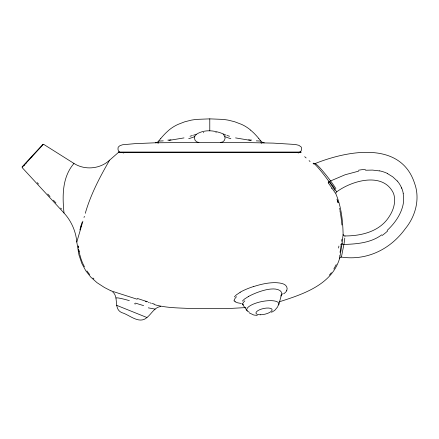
<?xml version="1.0" encoding="UTF-8"?>
<svg xmlns="http://www.w3.org/2000/svg" width="439" height="439" viewBox="0 0 439 439"><rect width="100%" height="100%" fill="white"/><g stroke="black" fill="none" stroke-linecap="round" stroke-linejoin="round"><path stroke-width="0.66" d="M343.095 234.426L342.096 243.321M344.972 236.248L344.999 235.952A1.783 1.783 0 0 1 343.111 234.157C342.793 220.576 341.284 206.725 335.967 194.104A1.783 1.783 0 0 1 336.614 191.909C351.579 180.692 383.22 171.325 393.525 193.374C396.252 201.249 393.635 209.996 389.135 216.679C379.79 231.529 361.473 235.979 344.999 235.946M344.791 238.097L343.973 244.435C357 244.062 370.928 242.855 381.754 234.832M341.893 239.365L341.663 241.307M342.041 243.678L342.052 243.579A1.794 0.702 4.3 0 0 343.891 244.446L341.421 257.084A1.783 1.783 0 0 0 339.616 258.351C331.851 284.927 302.69 294.339 279.155 301.851M342.014 243.881L341.844 245.231M341.751 245.906L339.627 258.319M341.312 243.766L341.196 244.474L340.79 244.479M341.416 257.111L341.421 257.084C366.856 260.887 390.353 249.341 405.235 228.796C415.53 216.312 420.282 198.862 414.586 183.326C400.582 140.2 347.019 150.78 315.004 163.593A1.783 1.783 0 0 1 313.15 163.198L313.869 164.109M281.47 294.904L278.77 304.589M110.924 290.81L104.427 287.49L97.074 282.721L90.862 277.19L85.792 270.786L81.83 263.405L78.96 254.955L76.803 242.021L82.894 221.185M84.014 217.497L84.37 216.317M85.292 213.294C90.686 194.461 99.84 177.027 109.618 160.153L118.415 152.454L119.079 152.558M300.655 152.048L301.516 149.694L301.527 147.91A2.958 2.958 0 0 0 301.072 146.889L298.844 145.309L295.321 144.48L273.327 143.119L245.439 142.538L197.896 142.445L155.302 142.79L134.504 143.696L122.569 144.766L119.94 145.666L118.486 146.889A2.958 2.958 0 0 0 118.031 147.91L118.042 149.694L118.903 152.048L300.655 152.048L299.908 151.674M336.241 264.536L333.81 269.041M109.591 160.208L109.618 160.153C100.174 169.037 84.886 170.453 73.972 163.445L43.488 144.228L22.065 167.495L64.017 213.03C71.305 220.954 75.865 231.298 76.803 242.021M277.871 306.614L274.743 310.384L271.527 312.327M73.966 163.456C62.102 177.202 62.278 196.03 64.017 213.03M300.485 152.558L301.143 152.454L118.415 152.454M280.779 296.007L281.053 295.639M242.394 301.11L244.364 299.113L248.386 296.555M158.029 143.339L158.704 142.461M234.404 296.896L236.281 294.92L240.248 292.253M155.269 142.79A4.456 4.456 0 0 0 158.638 141.095L160.789 138.455M24.161 165.338L24.425 165.053M24.568 164.899L24.864 164.581M26.236 163.099L26.625 162.682M31.164 157.777L31.91 156.97M112.801 292.017C119.194 297.395 113.141 308.941 121.85 312.65C129.505 314.758 139.185 324.646 146.961 317.523C151.471 313.973 154.413 307.322 160.641 306.493M328.943 181.834L329.31 181.483M387.165 230.409C393.959 224.088 399.742 216.323 402.409 207.334A32.085 31.987 76 0 0 403.474 202.203L403.639 197.835L403.178 193.489M196.42 134.285C205.507 128.457 217.025 130.729 226.09 135.185M282.881 293.74L281.163 294.805M118.903 152.048L119.649 151.674M253.287 286.683C260.47 284.346 267.96 282.584 275.549 282.65C279.676 282.897 287.046 283.309 287.166 288.769A26.164 8.912 -7.7 0 1 286.497 290.442M193.473 135.185L196.398 134.296A4.456 4.456 0 0 0 198.894 142.445M192.408 135.519L190.01 136.249M184.007 137.901L168.872 140.42M358.57 171.161L345.092 174.771L329.437 181.422L333.366 186.668L336.609 191.898M245.862 307.585L226.634 308.633L192.93 308.633C179.93 307.849 166.59 308.216 153.979 304.496M365.5 170.233L372.491 170.08L379.428 170.914M163.264 140.864L158.666 141.095M250.685 130.158A38.797 38.797 0 0 0 241.521 124.358L234.585 121.729L228.373 120.176A67.716 67.716 0 0 0 222.381 119.37L209.782 118.87L197.177 119.359A67.716 67.716 0 0 0 191.184 120.171L184.693 121.817L178.053 124.391A38.797 38.797 0 0 0 168.878 130.158L165.975 132.814A78.839 78.839 0 0 0 160.8 138.466M120.281 152.646L298.833 152.646M300.04 152.646L300.342 152.646M123.123 152.937L123.793 152.937M298.136 152.937L298.597 152.937M264.289 142.79A4.456 4.456 0 0 1 260.92 141.095L256.294 140.864M257.32 315.416L253.808 315.032L249.22 312.87M250.685 140.42L235.551 137.901M241.351 303.486L237.658 302.822L235.304 301.845M155.17 309.127L148.278 307.838M154.144 303.98L153.216 303.744M152.723 303.618L151.823 303.382M151.005 303.157L150.154 302.921M149.282 302.674L148.377 302.416M229.548 136.249L227.15 135.519M146.5 301.851L145.528 301.555M134.389 303.717L134.899 303.876A19.157 1.69 17.9 0 1 135.415 304.024M111.04 290.848L137.171 299.233M116.62 305.319L146.961 317.523M387.664 173.701L392.823 176.884L397.246 181.027M22.625 166.809L22.098 166.864L42.918 144.305L42.808 144.661M250.674 130.169L253.583 132.814A78.839 78.839 0 0 1 258.763 138.466M304.688 156.69L306.137 157.941M92.925 278.013L93.919 278.935M309.078 160.625L310.066 161.547M37.222 182.629L38.5 184.018M47.741 194.043L50.013 196.513M53.426 200.217L55.983 202.994M60.675 208.086L61.526 209.008M258.774 138.455L260.92 141.095M315.01 163.599L315.306 163.966M328.476 183.123L335.445 193.198M260.854 142.461L261.485 143.273M242.295 304.079L247.146 310.763M328.174 182.717L328.377 183.003A1.811 0.785 -35.8 0 1 328.882 181.823M83.756 265.419L84.458 266.802M82.867 263.532L83.52 264.958M401.4 187.645L401.734 188.452M82.049 261.573L82.653 263.054M81.105 259.032L81.846 261.079M336.965 199.218L338.101 202.697L337.761 201.55A67.452 67.452 0 0 0 337.399 200.393M80.941 258.505L79.821 254.73M79.031 251.311L79.278 252.469M339.512 208.344L339.742 209.458M78.158 245.9L78.394 247.162M78.993 250.312L79.229 251.574M79.464 252.837L79.706 254.099M78.581 248.946L78.8 250.137M78.202 246.509L78.383 247.733M209.782 118.87L209.782 130.827M331.692 188.66A16.018 0.922 52.9 0 1 331.527 188.468M331.346 272.685A44.822 44.822 0 0 1 329.387 275.11M89.726 274.584A44.756 44.756 0 0 1 86.906 270.858M339.907 210.583A121.323 121.323 0 0 1 341.899 224.998M341.218 244.419A10.58 0.516 -82 0 1 340.022 252.343M339.451 255.8A10.723 0.384 -81.4 0 1 339.391 256.069M338.913 246.065A33.112 4.884 -75.9 0 1 338.562 248.035M249.143 312.074A16.358 5.317 -11.4 0 1 261.414 301.637A16.358 5.317 -11.4 0 1 277.777 306.06M116.077 298.108A20.002 1.69 17.8 0 1 129.34 300.633M143.613 305.599A21.006 1.322 17.9 0 1 135.475 303.102M147.773 301.812A27.13 1.081 18.4 0 1 137.237 298.41M243.766 304.896A21.001 6.794 -17.9 0 1 242.427 304.029M242.613 303.997A20.095 6.634 -19.5 0 1 244.847 300.847M248.331 296.561A21.725 4.944 -19 0 1 256.338 292.846C261.787 290.783 267.472 288.955 273.349 288.933C276.592 288.922 282.244 289.949 281.695 294.262A21.418 7.935 -5.6 0 1 281.108 295.639M235.364 301.823A26.329 8.39 -15.9 0 1 234.196 300.863M234.036 300.902A26.911 8.582 -15.8 0 1 236.55 296.704M240.073 292.253A26.576 6.772 -15.8 0 1 253.226 286.629M286.919 290.409A26.68 9.005 -8.5 0 1 283.731 293.801M80.88 226.447A46.402 1.021 -72.5 0 1 82.077 222.419M79.865 229.943A46.018 1.213 -72.4 0 1 81.111 225.673M387.664 230.958A55.089 53.585 -50.6 0 1 382.182 235.447M401.828 188.413A26.955 26.784 -88.4 0 1 403.276 193.467M397.279 181A25.665 25.083 81.8 0 1 401.449 187.623M379.45 170.815A33.682 32.651 -1.6 0 1 387.719 173.592M358.394 170.266A70.075 69.011 4.5 0 1 365.418 169.3M314.955 163.533A18.52 1.772 52.1 0 1 323.9 172.395A18.52 1.772 52.1 0 1 335.873 188.633M313.144 163.193A19.953 1.772 53.2 0 1 322.237 172.626A19.953 1.772 53.2 0 1 334.913 190.372M223.149 134.296A4.456 4.456 0 0 1 220.663 142.445M251.739 140.123A14.064 0.423 5.3 0 1 248.589 139.86M230.865 138.697A41.952 9.598 6 0 1 224.801 136.611M216.262 132.77A40.986 1.838 14.8 0 1 215.884 132.589M170.969 139.86A14.064 0.423 -5.3 0 1 167.819 140.123M194.757 136.611A41.952 9.598 -6 0 1 188.693 138.697M203.68 132.589A40.986 1.838 -14.8 0 1 203.301 132.77M260.431 314.779A8.27 2.93 -12.6 0 0 272.103 309.638A8.27 2.93 -12.6 0 0 259.548 309.78A8.27 2.93 -12.6 0 0 260.431 314.779"/></g></svg>
